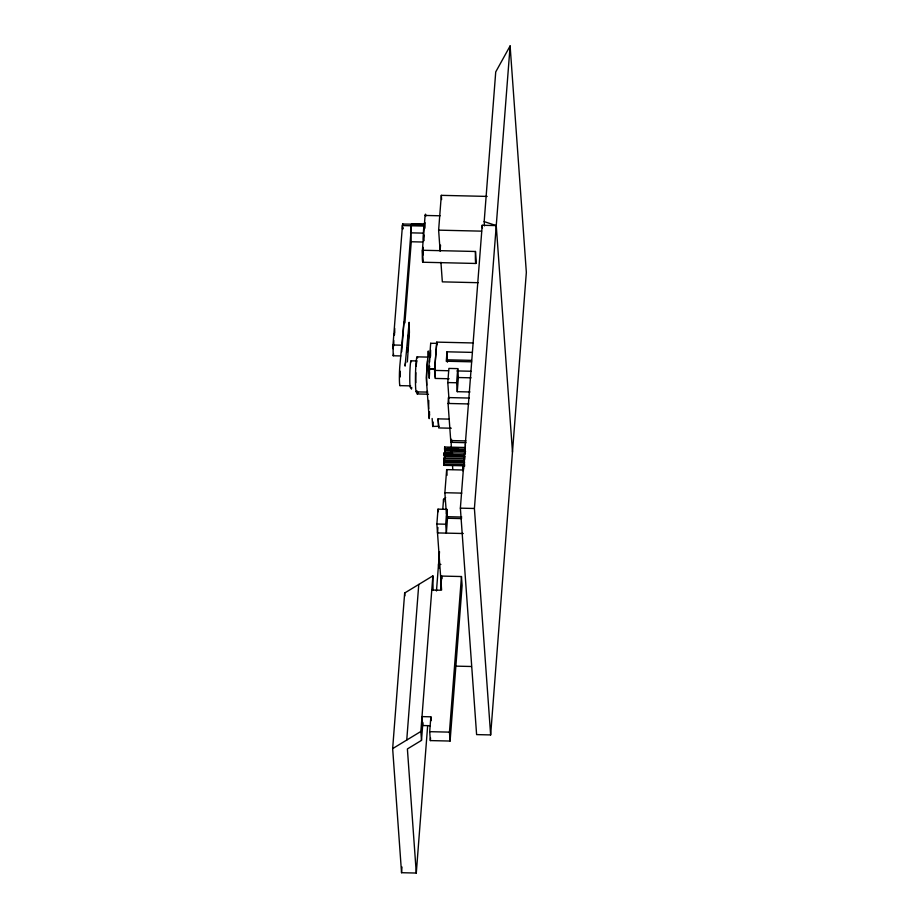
<?xml version="1.0" encoding="UTF-8"?>
<svg xmlns="http://www.w3.org/2000/svg" width="919" height="919" viewBox="0 0 919 919"><rect width="100%" height="100%" fill="white"/><g stroke="black" fill="none" stroke-linecap="round" stroke-linejoin="round"><path stroke-width="1.38" d="M429.127 369.829L429.276 372.838L429.621 369.794M430.701 343.143L428.668 369.231L429.253 378.237M429.15 368.91L429.437 365.865L429.632 367.198M429.644 357.882L429.632 362.006M430.758 343.361L436.709 343.269L434.676 369.07L435.135 376.87M411.769 224.707L411.551 224.018L401.695 351.793M394.699 328.278L394.733 333.011M402.488 229.072L402.729 227.43L402.844 229.038M446.956 361.374L446.921 356.664L446.623 361.408M407.347 361.914L409.403 332.322L409.139 322.305L405.072 366.095A11.637 0.827 -88.7 0 1 405.784 362.488M422.522 242.019L411.264 241.754L410.621 232.84L411.172 225.764M404.911 322.891L411.264 241.708M423.831 240.778C422.602 239.158 424.256 215.402 424.612 228.486M440.063 215.793L425.095 215.448L422.407 250.255A9.604 0.689 -88.7 0 0 422.43 260.318A9.604 0.689 -88.7 0 0 423.177 260.95L422.407 250.255L475.479 251.484L476.249 262.179A9.604 0.689 -88.7 0 1 475.502 261.547A9.604 0.689 -88.7 0 1 475.479 251.484M423.165 247.36L423.108 255.022M423.693 240.514L424.118 235.046M424.647 228.211L425.072 222.731M427.634 726.021L416.284 873.05L401.546 872.705L392.654 748.617L404.659 593.019L432.872 575.868L433.067 590.446M440.132 251.117L438.627 230.152L441.315 195.345L487.139 196.413M429.587 372.413L429.242 378.019M440.098 250.657L440.534 245.086M428.736 400.42L428.725 408.771M429.552 411.746L429.23 415.847L428.932 411.597M429.587 414.021L429.196 418.65L426.232 377.686L428.277 351.001L428.725 356.79M449.138 378.754L435.147 378.433L434.572 370.403L436.755 342.121L473.147 342.959M406.749 740.036L418.765 584.45M433.148 422.016L432.723 426.565L432.137 418.49M401.546 872.705L401.982 866.996M472.355 352.391L447.002 351.805L446.278 361.236L471.619 361.822M447.404 362.178L447.002 351.805M416.284 873.05L407.393 748.951L421.499 740.381L420.856 731.467L432.872 575.868M441.602 590.078L436.87 524.014L438.018 509.16L446.864 509.356L447.496 518.27L446.358 533.123L445.715 524.209L446.864 509.356M448.909 398.134L447.794 382.557L448.886 368.416L457.731 368.622L458.363 377.537L457.271 391.678L469.977 391.976M421.499 740.381L422.866 722.69M437.926 527.517L437.513 532.928L463.279 533.514M464.44 458.811L464.405 461.809L443.762 461.327L443.797 458.34L465.037 458.822M464.842 456.146L444.199 455.663L444.233 452.676L465.473 453.159M465.313 447.496L465.278 450.482L444.635 450.011L444.67 447.025L465.313 447.496L465.359 448.173M465.979 440.913L450.724 440.557L448.058 403.464L448.518 397.571L469.322 398.053M443.762 461.327L443.797 458.34M444.199 455.663L444.233 452.676M444.635 450.011L444.67 447.025M464.692 465.818L444.049 465.336L443.957 464.003L444.084 462.349L464.727 462.831M465.163 457.168L444.52 456.697L444.486 459.684M465.6 451.516L444.957 451.034L444.922 454.02M444.049 465.336L444.084 462.349M436.468 590.974L439.512 551.641M442.786 509.206L443.544 499.304L445.692 497.684M446.393 513.824L444.876 492.722L446.657 469.62L463.59 470.011M451.562 452.32L451.022 439.983M431.769 590.021L440.615 590.228L441.706 576.075L461.464 576.535L462.108 585.449L450.092 741.047L430.345 740.588L429.701 731.673L430.85 716.82L422.005 716.613L422.637 725.528L430.218 725.7M457.271 391.678L456.628 382.763L457.731 368.622M430.345 740.588L430.551 737.888M462.682 470.769L463.119 465.117M484.485 225.89L484.175 221.617L495.732 71.912L510.114 45.95L526.346 272.392L490.643 734.924L476.605 734.603L460.373 508.161L482.211 225.27L496.249 225.592L512.48 452.033M450.092 741.047L449.448 732.133L461.464 576.535M490.643 734.924L474.411 508.483L510.114 45.95M394.182 334.815L394.412 333.689L394.527 334.826M411.723 387.37L411.471 389.116L411.252 388.243M429.701 357.077L429.897 355.722L430.103 357.054M430.574 350.059L430.551 356.331M438.811 426.324L432.7 426.416M393.619 354.022L393.24 355.768L392.987 345.004L402.579 224.041L424.21 224.316M393.78 340.432L393.814 345.9M400.236 371.23L400.224 376.951M392.654 748.617L420.856 731.467M427.163 357.089L417.329 356.859A17.645 1.264 -88.7 0 0 415.445 381.236A18.093 1.298 -88.7 0 0 416.215 391.885L416.87 390.69L416.985 392.206A9.006 0.643 -88.7 0 0 417.766 392.126M416.215 391.885L427.772 392.103M411.666 224.179L424.325 224.477M411.425 224.236L424.084 224.535M411.298 224.833L423.958 225.132M438.627 230.152L481.59 231.151M410.621 232.84L423.291 233.127M422.763 262.237L475.824 263.466M478.133 282.696L442.338 281.857L440.936 262.294M401.833 345.211L392.987 345.004L393.263 348.864M393.24 355.768L400.822 355.94M447.576 359.823L471.516 360.374M411.207 360.822L417.203 360.96M428.702 368.668L434.687 368.806M428.679 368.933L434.676 369.07M434.572 370.403L448.564 370.736M456.973 370.931L470.965 371.253M458.363 377.537L471.068 377.824M447.794 382.557L456.628 382.763M399.96 385.635L410.609 385.877M417.249 393.952L428.484 394.217M448.058 403.464L468.874 403.946M451.286 428.22L438.696 427.932L438.041 418.857L449.242 419.121M450.85 442.338L466.105 442.694M447.473 447.76L458.478 448.012M444.543 448.667L465.186 449.15M444.279 453.354L452.539 453.538M444.107 454.331L464.75 454.813L464.876 453.159L464.922 453.825M443.67 459.994L464.302 460.465M443.957 464.003L464.6 464.474M444.876 492.722L461.809 493.112M460.373 508.161L474.411 508.483M446.531 516.685L461.797 517.041M447.496 518.27L461.614 518.603M436.87 524.014L445.715 524.209M440.879 564.415L438.524 564.369L438.811 568.379M454.675 666.114L471.447 666.493M429.701 731.673L449.448 732.133M484.175 221.617L496.249 225.592M402.706 223.811L403.004 225.385M465.267 444.658L465.485 445.255M464.807 450.551L465.025 451.149L464.991 448.196M464.371 456.203L464.589 456.812M427.174 391.08L427.45 392.137M404.096 322.914L403.901 322.178L399.834 365.98A11.637 0.827 -88.7 0 0 399.397 379.536A11.637 0.827 -88.7 0 0 400.144 385.452M438.708 426.703L438.145 418.777M482.211 225.27L482.418 228.119M464.44 466.484L464.118 459.511M463.325 465.037L463.613 469.046M441.315 195.345L441.614 199.538M448.518 397.571L448.92 403.28M451.505 439.293L451.711 442.154M452.481 465.163L452.791 469.437M446.657 469.62L447.059 475.249M444.957 451.034L445.049 452.366M436.755 342.121L436.939 344.786M444.52 456.697L444.612 458.03M443.544 499.304L443.739 501.969M424.038 228.911L423.831 226.063L402.327 225.557L402.522 228.463M438.018 509.16L438.202 511.699M441.706 576.075L441.89 578.625M430.85 716.82L431.126 720.645M404.659 593.019L404.865 595.868M426.749 385.13L426.68 381.5A17.645 1.264 -88.7 0 1 427.542 360.707M425.095 215.448A9.604 0.689 -88.7 0 1 425.842 216.08M415.813 382.672A13.521 0.965 -88.7 0 1 415.847 372.7M416.181 366.221A13.521 0.965 -88.7 0 1 416.675 361.925M417.329 356.859A18.093 1.298 -88.7 0 1 417.594 357.928M410.609 387.623A13.521 0.965 -88.7 0 1 409.863 372.563A13.521 0.965 -88.7 0 1 411.436 361.718M407.209 350.208C407.462 356.79 407.668 342.798 407.209 350.208M407.714 343.672C407.967 350.242 408.197 336.239 407.714 343.672M408.231 337.124C408.484 343.706 408.691 329.714 408.231 337.124M408.737 330.587C408.989 337.158 409.219 323.155 408.737 330.587"/></g></svg>
